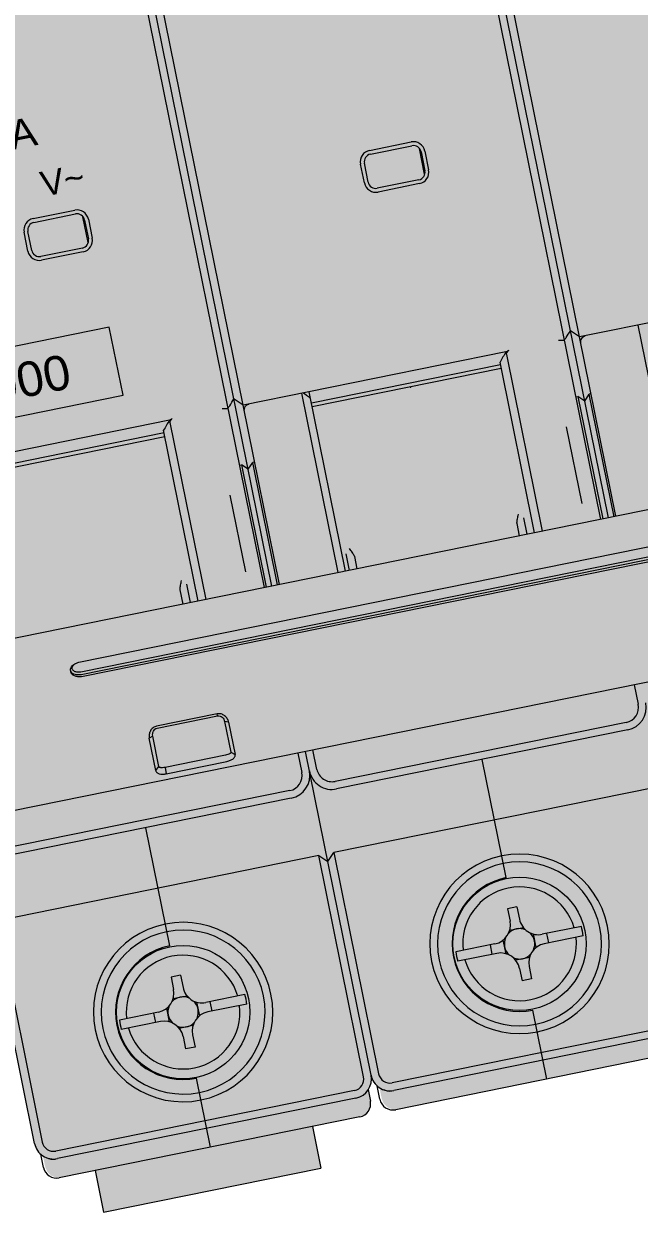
# Model space of a CAD drawing. Header units: millimetres. Extents: x -143 to 904, y -11 to 956.
# Drawn here: x 301.6 to 341.5, y 717.9 to 794.9 of the extents above; entities that cross this region are included whole.
import ezdxf
from ezdxf.enums import TextEntityAlignment as Align

# ---------------------------------------------------------------- set-up
doc = ezdxf.new("R2010")
doc.units = ezdxf.units.MM
for name, color, linetype, lineweight, true_color in [('BODY', 7, 'Continuous', 5, 0xf0f1eb), ('DETAILS', 7, 'Continuous', 5, 0x2f373d), ('INDICATOR', 7, 'Continuous', 5, 0x3d9868), ('LEVERS', 7, 'Continuous', 5, 0x2b7ac1), ('MARKING', 7, 'Continuous', 5, 0x2f373d), ('RECESS', 7, 'Continuous', 5, 0x6c747a), ('TERMINALS', 7, 'Continuous', 5, 0xa4adb6)]:
    doc.layers.add(name, color=color, linetype=linetype, lineweight=lineweight, true_color=true_color)
doc.layers.add('CP_DEVICES', color=7, linetype='Continuous')
doc.layers.add('PARAMETERS', color=7, linetype='Continuous', plot=False)
doc.styles.add('BLOCK_ARIAL', font='arial.ttf')

# ---------------------------------------------------------------- blocks, each defined once
blk = doc.blocks.new('AV_3P_54')
at = {"layer": 'BODY', "true_color": 0xf0f1eb}
blk.add_hatch(color=7, dxfattribs=at).paths.add_polyline_path([(14.6, 2.2), (14.6, 0), (3.1, 0), (3.1, 2.2), (1.3, 2.2), (1.03, 2.255), (0.805, 2.405), (0.655, 2.63), (0.6, 2.9), (0.6, 3.4), (0.727, 3.4), (0.59, 3.49), (0.38, 3.81), (0.32, 4), (0.3, 4.2), (0.3, 15.5), (0.3, 20.3), (0.3, 26.24), (0.3, 29.95), (0.3, 36.25), (0.3, 39.96), (0.3, 62.9), (0.32, 63.14), (0.326, 63.16), (0.3, 63.16), (0.3, 67.7), (0.3, 79), (0.32, 79.2), (0.38, 79.39), (0.59, 79.71), (0.6, 79.717), (0.6, 80.3), (0.655, 80.57), (0.805, 80.795), (1.03, 80.945), (1.3, 81), (9.2, 81), (9.2, 81), (17.1, 81), (17.37, 80.945), (17.595, 80.795), (17.745, 80.57), (17.8, 80.3), (17.8, 79.717), (17.81, 79.71), (17.948, 79.5), (17.948, 79.5), (18.02, 79.39), (18.08, 79.2), (18.1, 79), (18.12, 79.2), (18.18, 79.39), (18.39, 79.71), (18.4, 79.717), (18.4, 80.3), (18.455, 80.57), (18.605, 80.795), (18.83, 80.945), (19.1, 81), (27, 81), (27, 81), (34.9, 81), (35.17, 80.945), (35.395, 80.795), (35.545, 80.57), (35.6, 80.3), (35.6, 79.717), (35.61, 79.71), (35.748, 79.5), (35.748, 79.5), (35.82, 79.39), (35.88, 79.2), (35.9, 79), (35.92, 79.2), (35.98, 79.39), (36.052, 79.5), (36.19, 79.71), (36.2, 79.717), (36.2, 80.3), (36.255, 80.57), (36.405, 80.795), (36.63, 80.945), (36.9, 81), (44.8, 81), (52.7, 81), (52.97, 80.945), (53.195, 80.795), (53.345, 80.57), (53.4, 80.3), (53.4, 79.717), (53.41, 79.71), (53.548, 79.5), (53.62, 79.39), (53.68, 79.2), (53.7, 79), (53.7, 67.7), (53.7, 62.9), (53.7, 39.975), (53.7, 39.97), (53.7, 36.25), (53.7, 29.95), (53.7, 26.23), (53.7, 26.225), (53.7, 20.3), (53.7, 15.5), (53.7, 4.2), (53.68, 4), (53.62, 3.81), (53.41, 3.49), (53.4, 3.483), (53.4, 2.9), (53.345, 2.63), (53.195, 2.405), (52.97, 2.255), (52.7, 2.2), (50.9, 2.2), (50.2, 2.2), (50.2, 0), (38.7, 0), (38.7, 2.2), (36.9, 2.2), (36.63, 2.255), (36.405, 2.405), (36.255, 2.63), (36.2, 2.9), (36.2, 3.4), (36.327, 3.4), (36.19, 3.49), (35.98, 3.81), (35.92, 4), (35.9, 4.2), (35.88, 4), (35.82, 3.81), (35.61, 3.49), (35.6, 3.483), (35.6, 2.9), (35.545, 2.63), (35.395, 2.405), (35.17, 2.255), (34.9, 2.2), (27, 2.2), (27, 2.2), (19.1, 2.2), (18.83, 2.255), (18.605, 2.405), (18.455, 2.63), (18.4, 2.9), (18.4, 3.4), (18.527, 3.4), (18.39, 3.49), (18.18, 3.81), (18.12, 4), (18.1, 4.2), (18.08, 4), (18.02, 3.81), (17.81, 3.49), (17.8, 3.483), (17.8, 2.9), (17.745, 2.63), (17.595, 2.405), (17.37, 2.255), (17.1, 2.2), (15.3, 2.2)])
at = {"layer": 'INDICATOR', "true_color": 0x3d9868}
for points in [[(9.325, 49.175), (9.195, 49.365), (9.15, 49.6), (9.15, 50.6), (9.195, 50.835), (9.325, 51.025), (9.515, 51.155), (9.75, 51.2), (11.95, 51.2), (12.185, 51.155), (12.375, 51.025), (12.505, 50.835), (12.55, 50.6), (12.55, 49.6), (12.505, 49.365), (12.375, 49.175), (12.185, 49.045), (11.95, 49), (9.75, 49), (9.515, 49.045)], [(30.175, 49.175), (29.985, 49.045), (29.75, 49), (27.55, 49), (27.315, 49.045), (27.125, 49.175), (26.995, 49.365), (26.95, 49.6), (26.95, 50.6), (26.995, 50.835), (27.125, 51.025), (27.315, 51.155), (27.55, 51.2), (29.75, 51.2), (29.985, 51.155), (30.175, 51.025), (30.305, 50.835), (30.35, 50.6), (30.35, 49.6), (30.305, 49.365)]]:
    blk.add_hatch(color=105, dxfattribs=at).paths.add_polyline_path(points)
at = {"layer": 'LEVERS'}
blk.add_hatch(color=256, dxfattribs=at).paths.add_polyline_path([(2.25, 29.435), (2.26, 29.475), (2.265, 29.515), (2.28, 29.55), (2.3, 29.59), (2.32, 29.63), (2.34, 29.665), (2.37, 29.7), (2.4, 29.735), (2.435, 29.765), (2.47, 29.8), (2.51, 29.825), (2.555, 29.855), (2.6, 29.885), (2.65, 29.905), (2.695, 29.93), (2.811, 29.978), (2.815, 29.98), (2.865, 30), (2.885, 30.01), (2.905, 30.015), (2.93, 30.025), (2.95, 30.03), (3.025, 30.05), (3.1, 30.065), (3.175, 30.07), (3.25, 30.075), (3.8, 30.075), (4.2, 30.075), (4.4, 30.075), (4.8, 30.075), (13.4, 30.075), (13.8, 30.075), (14.2, 30.075), (14.6, 30.075), (17.7, 30.075), (17.8, 30.075), (18.1, 30.075), (18.4, 30.075), (18.5, 30.075), (21.6, 30.075), (22, 30.075), (22.2, 30.075), (22.6, 30.075), (31.2, 30.075), (31.6, 30.075), (32, 30.075), (32.4, 30.075), (35.5, 30.075), (35.6, 30.075), (35.9, 30.075), (36.2, 30.075), (36.3, 30.075), (39.4, 30.075), (39.8, 30.075), (40, 30.075), (40.4, 30.075), (49, 30.075), (49.4, 30.075), (49.8, 30.075), (50.2, 30.075), (50.75, 30.075), (50.775, 30.075), (50.8, 30.075), (50.825, 30.07), (50.85, 30.07), (50.925, 30.06), (50.995, 30.045), (51.07, 30.025), (51.135, 30), (51.155, 29.995), (51.168, 29.987), (51.305, 29.93), (51.35, 29.905), (51.4, 29.885), (51.445, 29.855), (51.49, 29.825), (51.53, 29.8), (51.565, 29.765), (51.6, 29.735), (51.63, 29.7), (51.66, 29.665), (51.68, 29.63), (51.7, 29.59), (51.72, 29.55), (51.735, 29.515), (51.74, 29.475), (51.75, 29.435), (51.75, 29.395), (51.75, 21.625), (51.45, 21.325), (36.3, 21.325), (35.9, 21.325), (35.5, 21.325), (18.5, 21.325), (18.1, 21.325), (17.7, 21.325), (2.55, 21.325), (2.25, 21.625), (2.25, 26.64), (2.25, 29.395)])
at = {"layer": 'RECESS', "true_color": 0x6c747a}
for points in [[(4.2, 30.075), (3.8, 30.075), (3.8, 39.56), (3.89, 39.56), (4.2, 39.56), (14.6, 39.56), (14.62, 39.56), (14.635, 39.565), (14.655, 39.57), (14.675, 39.575), (14.695, 39.58), (14.715, 39.59), (14.74, 39.6), (14.735, 39.595), (14.725, 39.59), (14.725, 39.585), (14.72, 39.585), (14.715, 39.58), (14.695, 39.565), (14.675, 39.545), (14.66, 39.53), (14.64, 39.51), (14.635, 39.5), (14.625, 39.49), (14.62, 39.48), (14.615, 39.465), (14.61, 39.46), (14.605, 39.45), (14.6, 39.44), (14.6, 39.43), (14.6, 30.075), (14.2, 30.075), (13.8, 30.075), (13.4, 30.075), (4.8, 30.075), (4.4, 30.075)], [(21.6, 39.56), (21.69, 39.56), (22, 39.56), (32.4, 39.56), (32.42, 39.56), (32.435, 39.565), (32.455, 39.57), (32.475, 39.575), (32.495, 39.58), (32.515, 39.59), (32.54, 39.6), (32.535, 39.595), (32.525, 39.59), (32.525, 39.585), (32.52, 39.585), (32.515, 39.58), (32.495, 39.565), (32.475, 39.545), (32.46, 39.53), (32.44, 39.51), (32.435, 39.5), (32.425, 39.49), (32.42, 39.48), (32.415, 39.465), (32.41, 39.46), (32.405, 39.45), (32.4, 39.44), (32.4, 39.43), (32.4, 30.075), (32, 30.075), (31.6, 30.075), (31.2, 30.075), (22.6, 30.075), (22.2, 30.075), (22, 30.075), (21.6, 30.075), (18.5, 30.075), (18.4, 30.075), (18.1, 30.075), (17.8, 30.075), (17.7, 30.075), (17.7, 36.55), (17.7, 39.56), (17.73, 39.59), (17.755, 39.615), (17.785, 39.645), (17.81, 39.675), (17.885, 39.745), (17.955, 39.82), (18.03, 39.895), (18.1, 39.975), (18.1, 39.96), (18.5, 39.56), (18.77, 39.56), (18.8, 39.56)], [(39.4, 39.56), (39.49, 39.56), (39.8, 39.56), (50.2, 39.56), (50.22, 39.56), (50.235, 39.565), (50.255, 39.57), (50.275, 39.575), (50.295, 39.58), (50.315, 39.59), (50.34, 39.6), (50.335, 39.595), (50.325, 39.59), (50.325, 39.585), (50.32, 39.585), (50.315, 39.58), (50.295, 39.565), (50.275, 39.545), (50.26, 39.53), (50.24, 39.51), (50.235, 39.5), (50.225, 39.49), (50.22, 39.48), (50.215, 39.465), (50.21, 39.46), (50.205, 39.45), (50.2, 39.44), (50.2, 39.43), (50.2, 30.075), (49.8, 30.075), (49.4, 30.075), (49, 30.075), (40.4, 30.075), (40, 30.075), (39.8, 30.075), (39.4, 30.075), (36.3, 30.075), (36.2, 30.075), (35.9, 30.075), (35.6, 30.075), (35.5, 30.075), (35.5, 36.55), (35.5, 39.56), (35.53, 39.59), (35.555, 39.615), (35.585, 39.645), (35.61, 39.675), (35.685, 39.745), (35.755, 39.82), (35.83, 39.895), (35.9, 39.975), (35.9, 39.96), (36.3, 39.56), (36.57, 39.56), (36.6, 39.56)]]:
    blk.add_hatch(color=8, dxfattribs=at).paths.add_polyline_path(points)
at = {"layer": 'TERMINALS', "true_color": 0xa4adb6}
for points in [[(10.256, 4.821), (10.107, 4.789), (9.957, 4.762), (9.807, 4.74), (9.656, 4.722), (9.504, 4.71), (9.352, 4.702), (9.2, 4.7), (9.048, 4.702), (8.896, 4.71), (8.744, 4.722), (8.593, 4.74), (8.443, 4.762), (8.293, 4.789), (8.144, 4.821), (7.996, 4.858), (7.85, 4.9), (7.705, 4.947), (7.562, 4.998), (7.42, 5.054), (7.281, 5.114), (7.143, 5.18), (7.008, 5.249), (6.875, 5.323), (6.744, 5.401), (6.617, 5.484), (6.491, 5.57), (6.369, 5.661), (6.25, 5.756), (6.134, 5.854), (6.021, 5.956), (5.912, 6.062), (5.806, 6.171), (5.704, 6.284), (5.605, 6.4), (5.511, 6.519), (5.42, 6.641), (5.334, 6.767), (5.251, 6.894), (5.173, 7.025), (5.099, 7.158), (5.03, 7.293), (4.964, 7.431), (4.904, 7.571), (4.848, 7.712), (4.797, 7.855), (4.75, 8), (4.708, 8.146), (4.671, 8.294), (4.639, 8.443), (4.612, 8.593), (4.59, 8.743), (4.572, 8.894), (4.56, 9.046), (4.552, 9.198), (4.55, 9.35), (4.552, 9.502), (4.56, 9.654), (4.572, 9.806), (4.59, 9.957), (4.612, 10.107), (4.639, 10.257), (4.671, 10.406), (4.708, 10.554), (4.708, 10.554), (4.708, 10.554), (4.75, 10.7), (4.797, 10.845), (4.848, 10.988), (4.904, 11.13), (4.964, 11.269), (5.03, 11.407), (5.099, 11.542), (5.173, 11.675), (5.251, 11.806), (5.334, 11.934), (5.42, 12.059), (5.511, 12.181), (5.606, 12.3), (5.704, 12.416), (5.806, 12.529), (5.912, 12.638), (6.021, 12.744), (6.134, 12.846), (6.25, 12.945), (6.369, 13.039), (6.491, 13.13), (6.617, 13.216), (6.745, 13.299), (6.875, 13.377), (7.008, 13.451), (7.143, 13.521), (7.281, 13.586), (7.421, 13.646), (7.562, 13.702), (7.705, 13.753), (7.85, 13.8), (7.997, 13.842), (8.144, 13.879), (8.293, 13.911), (8.443, 13.938), (8.593, 13.96), (8.744, 13.978), (8.896, 13.99), (9.048, 13.998), (9.2, 14), (9.352, 13.998), (9.504, 13.99), (9.656, 13.978), (9.807, 13.96), (9.958, 13.938), (10.107, 13.911), (10.256, 13.879), (10.404, 13.842), (10.55, 13.8), (10.695, 13.753), (10.838, 13.702), (10.98, 13.646), (11.119, 13.586), (11.257, 13.521), (11.392, 13.451), (11.525, 13.377), (11.656, 13.299), (11.783, 13.216), (11.909, 13.13), (12.031, 13.039), (12.15, 12.945), (12.266, 12.846), (12.379, 12.744), (12.488, 12.638), (12.594, 12.529), (12.696, 12.416), (12.795, 12.3), (12.889, 12.181), (12.98, 12.059), (13.066, 11.934), (13.149, 11.806), (13.227, 11.675), (13.301, 11.542), (13.371, 11.407), (13.436, 11.269), (13.496, 11.13), (13.552, 10.988), (13.603, 10.845), (13.65, 10.7), (13.692, 10.554), (13.729, 10.406), (13.761, 10.257), (13.788, 10.108), (13.81, 9.957), (13.828, 9.806), (13.84, 9.654), (13.848, 9.502), (13.85, 9.35), (13.848, 9.198), (13.84, 9.046), (13.828, 8.894), (13.81, 8.743), (13.788, 8.593), (13.761, 8.443), (13.729, 8.294), (13.692, 8.147), (13.65, 8), (13.603, 7.855), (13.552, 7.712), (13.496, 7.571), (13.436, 7.431), (13.371, 7.293), (13.301, 7.158), (13.227, 7.025), (13.149, 6.895), (13.066, 6.767), (12.98, 6.642), (12.889, 6.519), (12.795, 6.4), (12.696, 6.284), (12.594, 6.171), (12.488, 6.062), (12.379, 5.956), (12.266, 5.854), (12.15, 5.756), (12.031, 5.661), (11.909, 5.57), (11.783, 5.484), (11.656, 5.401), (11.525, 5.323), (11.392, 5.249), (11.257, 5.18), (11.119, 5.115), (10.98, 5.054), (10.838, 4.998), (10.695, 4.947), (10.55, 4.9), (10.55, 4.9), (10.55, 4.9), (10.403, 4.858)], [(28.056, 4.821), (27.907, 4.789), (27.757, 4.762), (27.607, 4.74), (27.456, 4.722), (27.304, 4.71), (27.152, 4.702), (27, 4.7), (26.848, 4.702), (26.696, 4.71), (26.544, 4.722), (26.393, 4.74), (26.243, 4.762), (26.093, 4.789), (25.944, 4.821), (25.796, 4.858), (25.65, 4.9), (25.505, 4.947), (25.362, 4.998), (25.22, 5.054), (25.081, 5.114), (24.943, 5.18), (24.808, 5.249), (24.675, 5.323), (24.544, 5.401), (24.417, 5.484), (24.291, 5.57), (24.169, 5.661), (24.05, 5.756), (23.934, 5.854), (23.821, 5.956), (23.712, 6.062), (23.606, 6.171), (23.504, 6.284), (23.405, 6.4), (23.311, 6.519), (23.22, 6.641), (23.134, 6.767), (23.051, 6.894), (22.973, 7.025), (22.899, 7.158), (22.83, 7.293), (22.764, 7.431), (22.704, 7.571), (22.648, 7.712), (22.597, 7.855), (22.55, 8), (22.508, 8.146), (22.471, 8.294), (22.439, 8.443), (22.412, 8.593), (22.39, 8.743), (22.372, 8.894), (22.36, 9.046), (22.352, 9.198), (22.35, 9.35), (22.352, 9.502), (22.36, 9.654), (22.372, 9.806), (22.39, 9.957), (22.412, 10.107), (22.439, 10.257), (22.471, 10.406), (22.508, 10.554), (22.508, 10.554), (22.508, 10.554), (22.55, 10.7), (22.597, 10.845), (22.648, 10.988), (22.704, 11.13), (22.764, 11.269), (22.83, 11.407), (22.899, 11.542), (22.973, 11.675), (23.051, 11.806), (23.134, 11.934), (23.22, 12.059), (23.311, 12.181), (23.406, 12.3), (23.504, 12.416), (23.606, 12.529), (23.712, 12.638), (23.821, 12.744), (23.934, 12.846), (24.05, 12.945), (24.169, 13.039), (24.291, 13.13), (24.417, 13.216), (24.545, 13.299), (24.675, 13.377), (24.808, 13.451), (24.943, 13.521), (25.081, 13.586), (25.221, 13.646), (25.362, 13.702), (25.505, 13.753), (25.65, 13.8), (25.797, 13.842), (25.944, 13.879), (26.093, 13.911), (26.243, 13.938), (26.393, 13.96), (26.544, 13.978), (26.696, 13.99), (26.848, 13.998), (27, 14), (27.152, 13.998), (27.304, 13.99), (27.456, 13.978), (27.607, 13.96), (27.758, 13.938), (27.907, 13.911), (28.056, 13.879), (28.204, 13.842), (28.35, 13.8), (28.495, 13.753), (28.638, 13.702), (28.78, 13.646), (28.919, 13.586), (29.057, 13.521), (29.192, 13.451), (29.325, 13.377), (29.456, 13.299), (29.583, 13.216), (29.709, 13.13), (29.831, 13.039), (29.95, 12.945), (30.066, 12.846), (30.179, 12.744), (30.288, 12.638), (30.394, 12.529), (30.496, 12.416), (30.595, 12.3), (30.689, 12.181), (30.78, 12.059), (30.866, 11.934), (30.949, 11.806), (31.027, 11.675), (31.101, 11.542), (31.171, 11.407), (31.236, 11.269), (31.296, 11.13), (31.352, 10.988), (31.403, 10.845), (31.45, 10.7), (31.492, 10.554), (31.529, 10.406), (31.561, 10.257), (31.588, 10.108), (31.61, 9.957), (31.628, 9.806), (31.64, 9.654), (31.648, 9.502), (31.65, 9.35), (31.648, 9.198), (31.64, 9.046), (31.628, 8.894), (31.61, 8.743), (31.588, 8.593), (31.561, 8.443), (31.529, 8.294), (31.492, 8.147), (31.45, 8), (31.403, 7.855), (31.352, 7.712), (31.296, 7.571), (31.236, 7.431), (31.171, 7.293), (31.101, 7.158), (31.027, 7.025), (30.949, 6.895), (30.866, 6.767), (30.78, 6.642), (30.689, 6.519), (30.595, 6.4), (30.496, 6.284), (30.394, 6.171), (30.288, 6.062), (30.179, 5.956), (30.066, 5.854), (29.95, 5.756), (29.831, 5.661), (29.709, 5.57), (29.583, 5.484), (29.456, 5.401), (29.325, 5.323), (29.192, 5.249), (29.057, 5.18), (28.919, 5.115), (28.78, 5.054), (28.638, 4.998), (28.495, 4.947), (28.35, 4.9), (28.35, 4.9), (28.35, 4.9), (28.203, 4.858)]]:
    blk.add_hatch(color=253, dxfattribs=at).paths.add_polyline_path(points)
at = {"layer": 'DETAILS', "color": 250, "linetype": 'ByBlock', "lineweight": 5, "true_color": 0x2f373d}
for p, q in [((0.3, 4.2), (0.3, 62.9)), ((17.7, 30.075), (17.7, 62.9)), ((18.1, 30.075), (18.1, 62.9)), ((18.5, 39.56), (18.5, 62.9)), ((35.5, 30.075), (35.5, 62.9)), ((35.9, 30.075), (35.9, 62.9)), ((36.3, 39.56), (36.3, 62.9)), ((9.75, 51.2), (11.95, 51.2)), ((27.55, 51.2), (29.75, 51.2)), ((9.15, 49.6), (9.15, 50.6)), ((9.35, 49.6), (9.35, 50.6)), ((9.75, 51), (11.95, 51)), ((12.3, 49.418), (12.3, 50.782)), ((12.35, 50.6), (12.35, 49.6)), ((12.55, 50.6), (12.55, 49.6)), ((26.95, 49.6), (26.95, 50.6)), ((27.15, 49.6), (27.15, 50.6)), ((27.55, 51), (29.75, 51)), ((30.1, 49.418), (30.1, 50.782)), ((30.15, 50.6), (30.15, 49.6)), ((30.35, 50.6), (30.35, 49.6)), ((11.95, 49.2), (9.75, 49.2)), ((11.95, 49), (9.75, 49)), ((29.75, 49.2), (27.55, 49.2)), ((29.75, 49), (27.55, 49)), ((14.6, 39.56), (0.7, 39.56)), ((14.6, 39.432), (14.6, 30.075)), ((17.7, 39.56), (17.674, 39.56)), ((17.7, 39.56), (17.7, 39.56)), ((18.5, 39.56), (18.1, 39.96)), ((32.4, 39.56), (18.5, 39.56)), ((18.5, 30.075), (18.5, 39.56)), ((21.6, 30.075), (21.6, 39.56)), ((21.691, 39.56), (21.802, 39.435)), ((21.802, 39.435), (21.828, 39.407)), ((22, 30.075), (22, 39.56)), ((32.4, 39.432), (32.4, 30.075)), ((35.5, 39.56), (35.474, 39.56)), ((35.5, 39.56), (35.5, 39.56)), ((36.3, 39.56), (35.9, 39.96)), ((36.3, 30.075), (36.3, 39.56)), ((50.2, 39.56), (36.3, 39.56)), ((39.4, 30.075), (39.4, 39.56)), ((4.2, 38.981), (14.2, 38.981)), ((14.2, 30.075), (14.2, 39.104)), ((22, 38.981), (32, 38.981)), ((32, 30.075), (32, 39.104)), ((4.2, 38.78), (14.2, 38.78)), ((9.4, 38.756), (9.4, 38.78)), ((22, 38.78), (32, 38.78)), ((27.2, 38.711), (27.2, 38.78)), ((17.7, 36.55), (17.8, 36.55)), ((18.1, 36.25), (17.8, 36.55)), ((17.8, 36.55), (17.8, 30.075)), ((18.1, 36.25), (18.4, 36.55)), ((18.5, 36.55), (18.4, 36.55)), ((18.4, 30.075), (18.4, 36.55)), ((35.5, 36.55), (35.6, 36.55)), ((35.6, 36.55), (35.6, 30.075)), ((35.9, 36.25), (35.6, 36.55)), ((35.9, 36.25), (36.2, 36.55)), ((36.2, 30.075), (36.2, 36.55)), ((36.3, 36.55), (36.2, 36.55)), ((16.9, 35.129), (16.9, 31.071)), ((34.7, 35.129), (34.7, 31.071)), ((13.4, 30.075), (13.4, 30.834)), ((13.8, 30.075), (13.8, 31.052)), ((22.2, 30.075), (22.2, 30.954)), ((31.6, 30.075), (31.6, 30.954)), ((22.6, 30.733), (22.6, 30.075)), ((31.2, 30.075), (31.2, 30.733)), ((50.75, 30.075), (3.25, 30.075)), ((7, 27.858), (7, 27.786)), ((7.5, 28.191), (46.5, 28.191)), ((46.5, 27.678), (7.5, 27.678)), ((46.5, 27.538), (7.5, 27.538)), ((7.5, 27.439), (46.5, 27.439)), ((14, 24.149), (10.8, 24.149)), ((10.8, 24.041), (14, 24.041)), ((14, 24.041), (14, 24.149)), ((10.5, 23.68), (10.3, 23.605)), ((10.3, 21.899), (10.3, 23.604)), ((10.5, 22.067), (10.5, 23.68)), ((14.5, 23.605), (14.3, 23.68)), ((14.3, 23.68), (14.3, 22.067)), ((14.5, 23.604), (14.5, 21.899)), ((10.3, 21.899), (10.5, 22.067)), ((14, 21.967), (10.8, 21.967)), ((10.8, 21.967), (10.8, 21.63)), ((10.8, 21.63), (14, 21.63)), ((14.3, 22.067), (14.5, 21.899)), ((51.45, 21.327), (2.55, 21.327)), ((17.7, 21.327), (17.7, 20.3)), ((18.1, 4.2), (18.1, 21.327)), ((18.5, 20.3), (18.5, 21.327)), ((35.5, 21.327), (35.5, 20.3)), ((16.9, 19.5), (1.5, 19.5)), ((16.9, 19.1), (1.5, 19.1)), ((9.2, 12.85), (9.2, 19.1)), ((34.7, 19.5), (19.3, 19.5)), ((34.7, 19.1), (19.3, 19.1)), ((27, 12.85), (27, 19.1)), ((17.7, 15.9), (0.7, 15.9)), ((0.7, 15.9), (0.7, 4.2)), ((17.7, 15.9), (18.1, 15.5)), ((17.7, 4.2), (17.7, 15.9)), ((18.1, 15.5), (18.5, 15.9)), ((35.5, 15.9), (18.5, 15.9)), ((18.5, 15.9), (18.5, 4.2)), ((9.45, 11.253), (8.95, 11.253)), ((8.95, 11.253), (8.95, 10.6)), ((9.45, 11.253), (9.45, 10.6)), ((27.25, 11.253), (26.75, 11.253)), ((26.75, 11.253), (26.75, 10.6)), ((27.25, 11.253), (27.25, 10.6)), ((8.838, 10.139), (9.562, 10.139)), ((26.638, 10.139), (27.362, 10.139)), ((7.95, 9.6), (5.88, 9.6)), ((7.709, 9.1), (7.709, 9.6)), ((8.411, 8.988), (8.411, 9.712)), ((9.989, 9.712), (9.989, 8.988)), ((12.52, 9.6), (10.45, 9.6)), ((10.691, 9.1), (10.691, 9.6)), ((25.75, 9.6), (23.68, 9.6)), ((25.509, 9.1), (25.509, 9.6)), ((26.211, 8.988), (26.211, 9.712)), ((27.789, 9.712), (27.789, 8.988)), ((30.32, 9.6), (28.25, 9.6)), ((28.491, 9.1), (28.491, 9.6)), ((7.95, 9.1), (5.88, 9.1)), ((12.52, 9.1), (10.45, 9.1)), ((25.75, 9.1), (23.68, 9.1)), ((30.32, 9.1), (28.25, 9.1)), ((9.562, 8.561), (8.838, 8.561)), ((8.95, 8.1), (8.95, 7.447)), ((9.45, 8.1), (9.45, 7.447)), ((27.362, 8.561), (26.638, 8.561)), ((26.75, 8.1), (26.75, 7.447)), ((27.25, 8.1), (27.25, 7.447)), ((9.45, 7.447), (8.95, 7.447)), ((27.25, 7.447), (26.75, 7.447)), ((9.2, 2.2), (9.2, 5.85)), ((27, 2.2), (27, 5.85)), ((0.5, 2.9), (0.5, 3.603)), ((17.1, 3.6), (1.3, 3.6)), ((17.1, 3.2), (1.3, 3.2)), ((17.8, 3.503), (17.8, 2.9)), ((18.3, 2.9), (18.3, 3.603)), ((34.9, 3.6), (19.1, 3.6)), ((34.9, 3.2), (19.1, 3.2)), ((17.1, 2.2), (1.2, 2.2)), ((3.1, 2.2), (3.1, 0)), ((14.6, 2.2), (14.6, 0)), ((34.9, 2.2), (19, 2.2)), ((3.1, 0), (14.6, 0))]:
    blk.add_line(p, q, dxfattribs=at)
for centre in [(9.2, 9.35), (27, 9.35)]:
    blk.add_circle(centre, 3.455, dxfattribs=at)
for centre, radius, start, end in [((9.75, 50.6), 0.6, 90, 180), ((11.95, 50.6), 0.6, 0, 90), ((27.55, 50.6), 0.6, 90, 180), ((29.75, 50.6), 0.6, 0, 90), ((9.75, 50.6), 0.4, 90, 180), ((11.95, 50.6), 0.4, 0, 90), ((27.55, 50.6), 0.4, 90, 180), ((29.75, 50.6), 0.4, 0, 90), ((9.75, 49.6), 0.6, 180, -90), ((9.75, 49.6), 0.4, 180, -90), ((11.95, 49.6), 0.6, -90, 0), ((11.95, 49.6), 0.4, -90, 0), ((27.55, 49.6), 0.6, 180, -90), ((27.55, 49.6), 0.4, 180, -90), ((29.75, 49.6), 0.6, -90, 0), ((29.75, 49.6), 0.4, -90, 0), ((69.083, -8.679), 72.769, 138.47872, 138.95623), ((0.633, 56.632), 24.14, -45.00883, -44.6317), ((86.883, -8.679), 72.769, 138.47872, 138.95623), ((18.433, 56.632), 24.14, -45.00883, -44.6317), ((-37.695, -13.677), 79.755, 41.54088, 41.72705), ((16.9, 20.3), 1.2, -90, 0), ((16.9, 20.3), 0.8, -90, 0), ((19.3, 20.3), 1.2, 180, -90), ((19.3, 20.3), 0.8, 180, -90), ((34.7, 20.3), 1.2, -90, 0), ((34.7, 20.3), 0.8, -90, 0), ((9.2, 9.35), 4.65, 90.00094, -90.00094), ((9.2, 9.35), 4.25, 90.00103, -90.00103), ((9.2, 9.35), 4.65, -90, 90), ((9.2, 9.35), 4.25, -90, 90), ((27, 9.35), 4.65, 90.00094, -90.00094), ((27, 9.35), 4.25, 90.00103, -90.00103), ((27, 9.35), 4.65, -90, 90), ((27, 9.35), 4.25, -90, 90), ((9.2, 9.35), 3.5, 90, -90), ((27, 9.35), 3.5, 90, -90), ((9.2, 9.35), 2.95, 4.86141, 175.13859), ((27, 9.35), 2.95, 4.86141, 175.13859), ((7.95, 10.6), 1, -90, 0), ((10.45, 10.6), 1, 180, -90), ((25.75, 10.6), 1, -90, 0), ((28.25, 10.6), 1, 180, -90), ((9.2, 9.35), 0.789, 55.03912, 124.96088), ((27, 9.35), 0.789, 55.03912, 124.96088), ((9.2, 9.35), 3.329, 175.69339, -175.69339), ((9.2, 9.35), 0.789, 145.03912, -145.03912), ((9.2, 9.35), 0.789, -34.96088, 34.96088), ((9.2, 9.35), 3.329, -4.30661, 4.30661), ((27, 9.35), 3.329, 175.69339, -175.69339), ((27, 9.35), 0.789, 145.03912, -145.03912), ((27, 9.35), 0.789, -34.96088, 34.96088), ((27, 9.35), 3.329, -4.30661, 4.30661), ((9.2, 9.35), 2.95, -175.13859, -4.86141), ((7.95, 8.1), 1, 0, 90), ((9.2, 9.35), 0.789, -124.96088, -55.03912), ((10.45, 8.1), 1, 90, 180), ((27, 9.35), 2.95, -175.13859, -4.86141), ((25.75, 8.1), 1, 0, 90), ((27, 9.35), 0.789, -124.96088, -55.03912), ((28.25, 8.1), 1, 90, 180), ((1.3, 4.2), 1, 180, -90), ((1.3, 4.2), 0.6, 180, -90), ((17.1, 4.2), 1, -90, 0), ((17.1, 4.2), 0.6, -90, 0), ((19.1, 4.2), 1, 180, -90), ((19.1, 4.2), 0.6, 180, -90), ((1.2, 3.9), 0.7, -130.38765, -90), ((19, 3.9), 0.7, -130.38765, -90), ((1.2, 2.9), 0.7, 180, -90), ((17.1, 2.9), 0.7, -90, 0), ((19, 2.9), 0.7, 180, -90)]:
    blk.add_arc(centre, radius, start, end, dxfattribs=at)
for points, start_tangent, end_tangent in [([(14.76, 39.611), (14.673, 39.574), (14.6, 39.56)], (-0.892886, -0.450283), (-1, 0)), ([(14.6, 39.432), (14.613, 39.467), (14.642, 39.508), (14.714, 39.58)], (-0.000001, 1), (0.779463, 0.626449)), ([(14.714, 39.58), (14.726, 39.589), (14.76, 39.611)], (0.779463, 0.626449), (0.892886, 0.450283)), ([(17.4, 39.611), (17.561, 39.578), (17.628, 39.566), (17.677, 39.56)], (0.977632, -0.210321), (0.999991, -0.004183)), ([(17.812, 39.673), (18.1, 39.973)], (0.702438, 0.711745), (0.675361, 0.737487)), ([(18.5, 39.219), (18.523, 39.351), (18.593, 39.466)], (0, 1), (0.677993, 0.735069)), ([(18.593, 39.466), (18.69, 39.536)], (0.677993, 0.735069), (0.914358, 0.404907)), ([(18.69, 39.536), (18.8, 39.56)], (0.914358, 0.404907), (1, 0)), ([(32.56, 39.611), (32.473, 39.574), (32.4, 39.56)], (-0.892886, -0.450283), (-1, 0)), ([(32.4, 39.432), (32.413, 39.467), (32.442, 39.508), (32.514, 39.58)], (-0.000001, 1), (0.779463, 0.626449)), ([(32.514, 39.58), (32.526, 39.589), (32.56, 39.611)], (0.779463, 0.626449), (0.892886, 0.450283)), ([(35.2, 39.611), (35.361, 39.578), (35.428, 39.566), (35.477, 39.56)], (0.977632, -0.210321), (0.999991, -0.004183)), ([(35.612, 39.673), (35.9, 39.973)], (0.702438, 0.711745), (0.675361, 0.737487)), ([(36.3, 39.219), (36.323, 39.351), (36.393, 39.466)], (0, 1), (0.677993, 0.735069)), ([(36.393, 39.466), (36.49, 39.536)], (0.677993, 0.735069), (0.914358, 0.404907)), ([(36.49, 39.536), (36.6, 39.56)], (0.914358, 0.404907), (1, 0)), ([(13.4, 30.834), (13.405, 30.871)], (0, 1), (0.268942, 0.963156)), ([(13.405, 30.871), (13.433, 30.961), (13.472, 31.065), (13.566, 31.282)], (0.268942, 0.963156), (0.425203, 0.905098)), ([(22.595, 30.771), (22.566, 30.862), (22.528, 30.966), (22.434, 31.183)], (-0.26454, 0.964375), (-0.427017, 0.904244)), ([(31.205, 30.771), (31.233, 30.862), (31.272, 30.966), (31.366, 31.183)], (0.26454, 0.964375), (0.427017, 0.904244)), ([(22.595, 30.771), (22.6, 30.733)], (0.26454, -0.964375), (0, -1)), ([(31.2, 30.733), (31.205, 30.771)], (0, 1), (0.26454, 0.964375)), ([(7, 27.858), (7.015, 27.936), (7.059, 28.009), (7.13, 28.073), (7.224, 28.124)], (0, 1), (0.920397, 0.390985)), ([(7.012, 27.789), (7.007, 27.806), (7, 27.858)], (-0.323915, 0.946086), (0, 1)), ([(7.5, 27.439), (7.308, 27.467), (7.146, 27.546), (7.038, 27.659), (7, 27.786)], (-1, 0), (-0.000005, 1)), ([(7.5, 27.538), (7.334, 27.556), (7.187, 27.608), (7.075, 27.689), (7.012, 27.789)], (-1, 0), (-0.323915, 0.946086)), ([(7.5, 27.678), (7.3, 27.713), (7.218, 27.753), (7.154, 27.806), (7.114, 27.868), (7.1, 27.934), (7.113, 28), (7.153, 28.061)], (-1, 0), (0.665521, 0.746379)), ([(7.153, 28.061), (7.178, 28.086), (7.279, 28.148)], (0.665521, 0.746379), (0.920158, 0.391546)), ([(7.279, 28.148), (7.33, 28.166), (7.5, 28.191)], (0.920158, 0.391546), (1, 0)), ([(10.8, 24.149), (10.598, 24.1), (10.437, 23.972), (10.335, 23.798), (10.3, 23.604)], (-1, 0.000483), (0.002135, -0.999998)), ([(10.5, 23.68), (10.521, 23.806), (10.581, 23.92), (10.676, 24.006), (10.8, 24.041)], (0.000005, 1), (1, -0.000238)), ([(14.5, 23.604), (14.465, 23.798), (14.363, 23.972), (14.202, 24.1), (14, 24.149)], (0.002031, 0.999998), (-0.999997, -0.002394)), ([(14, 24.041), (14.124, 24.006), (14.219, 23.92), (14.279, 23.806), (14.3, 23.68)], (0.999998, 0.001762), (0, -1)), ([(10.3, 21.899), (10.309, 21.844), (10.335, 21.793), (10.378, 21.747), (10.437, 21.707), (10.598, 21.651), (10.8, 21.63)], (-0.003109, -0.999995), (1, 0.000987)), ([(10.8, 21.967), (10.676, 21.974), (10.581, 21.993), (10.546, 22.007), (10.521, 22.024), (10.505, 22.044), (10.5, 22.067)], (-0.999998, 0.001773), (0, 1)), ([(14.3, 22.067), (14.295, 22.044), (14.279, 22.024), (14.254, 22.007), (14.219, 21.993), (14.124, 21.974), (14, 21.967)], (-0.000012, -1), (-1, -0.000238)), ([(14, 21.63), (14.202, 21.651), (14.363, 21.707), (14.422, 21.747), (14.465, 21.793), (14.491, 21.844), (14.5, 21.899)], (1, -0.000198), (-0.003319, 0.999994))]:
    blk.add_spline(points, degree=3, dxfattribs=dict(at, start_tangent=start_tangent, end_tangent=end_tangent))
at = {"layer": 'MARKING', "color": 250, "lineweight": 5, "true_color": 0x2f373d}
blk.add_lwpolyline([(2, 41.3), (12.5, 41.3), (12.5, 44.9), (2, 44.9)], close=True, dxfattribs=at)
at = {"layer": 'MARKING', "color": 250, "true_color": 0x2f373d, "style": 'BLOCK_ARIAL'}
for s, height, p in [('A', 1.5, (9.4, 54.9)), ('V~', 1.3, (10.5, 52.2))]:
    blk.add_text(s, height=height, dxfattribs=at).set_placement(p)
for tag, p, height in [('CURVE', (2, 54.7), 3), ('IN_A', (4.5, 54.7), 3), ('UE_V', (2, 52.2), 1.4)]:
    blk.add_attdef(tag, p, '', height=height, dxfattribs=at)
blk.add_attdef('ICN_A', text='', height=1.8, dxfattribs=at).set_placement((7.25, 43.1), align=Align.MIDDLE_CENTER)
at = {"layer": 'PARAMETERS', "color": 250, "true_color": 0x2f373d, "style": 'BLOCK_ARIAL', "flags": 1}
for tag in ['WIDTH_MM', 'STANDARD', 'UIMP_KV', 'DESCRIPTION', 'POLES', 'FREQ_HZ', 'HEIGHT_MM', 'DEPTH_MM', 'ICS_KA', 'ID', 'IP']:
    blk.add_attdef(tag, (2, 20), '', height=0.4, dxfattribs=at)
blk = doc.blocks.new('CP_LAYOUT_263958312')
at = {"layer": 'CP_DEVICES'}
ref = blk.add_blockref('AV_3P_54', (340.5, 500), dxfattribs=at)
ref.add_attrib('ICN_A', '6000', dxfattribs={"layer": 'MARKING', "color": 250, "true_color": 0x2f373d, "height": 1.8, "style": 'BLOCK_ARIAL'}).set_placement((347.75, 543.1), align=Align.MIDDLE_CENTER)

msp = doc.modelspace()

# ---------------------------------------------------------------- block references
at = {"layer": 'CP_DEVICES', "xscale": 1.25, "yscale": 1.25, "rotation": 11.45915590261646}
msp.add_blockref('CP_LAYOUT_263958312', (10, 20), dxfattribs=at)

doc.saveas('drawing.dxf')
